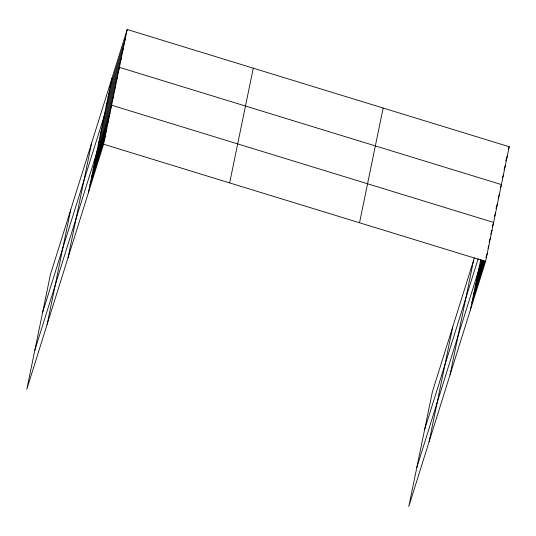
<?xml version="1.0" encoding="UTF-8"?>
<svg xmlns="http://www.w3.org/2000/svg" width="536" height="536" viewBox="0 0 536 536"><rect width="100%" height="100%" fill="white"/><g stroke="black" fill="none" stroke-linecap="round" stroke-linejoin="round"><path stroke-width="0.8" d="M47.108 324.474L70.719 209.75M68.025 257.716L91.643 142.991M88.333 192.92L111.95 78.196M127.213 29.493L50.418 274.546L26.8 389.277L103.595 144.224L127.213 29.493L509.2 146.723L485.583 261.454L408.787 506.507L432.405 391.776L474.373 257.85M229.649 182.91L253.267 68.179M359.529 222.768L383.146 108.038M429.095 441.711L452.712 326.98M450.019 374.952L473.63 260.221M470.32 310.156L480.785 259.317M110.001 87.656L125.263 38.961M108.051 97.123L123.314 48.421M106.101 106.59L121.364 57.888M42.625 312.408L119.414 67.355L501.408 184.585L500.403 187.781M102.209 125.518L117.471 76.822M100.259 134.985L115.521 86.283M98.309 144.452L113.572 95.75M34.827 350.269L111.622 105.217L493.616 222.447L492.363 226.44M94.758 161.718L110.021 113.016M93.15 169.517L108.413 120.814M91.542 177.315L106.805 128.62M89.941 185.121L105.203 136.419M508.45 149.122L509.2 146.723M505.75 160.981L507.25 156.19M504.054 169.651L505.301 165.657M502.607 177.517L503.358 175.125M424.613 429.638L478.219 258.573M498.205 198.045L499.458 194.052M496.008 208.31L497.509 203.519M480.303 261.682L480.799 260.087M494.56 216.175L495.559 212.98M416.82 467.499L481.857 259.967M476.745 278.948L482.5 260.583M490.755 234.239L492.008 230.245M475.137 286.747L483.398 260.402M489.154 242.044L490.4 238.051M473.536 294.552L484.042 261.019M488.048 248.248L488.798 245.85M471.928 302.351L484.939 260.838M485.938 257.642L487.19 253.655M103.595 144.224L485.583 261.454"/></g></svg>
